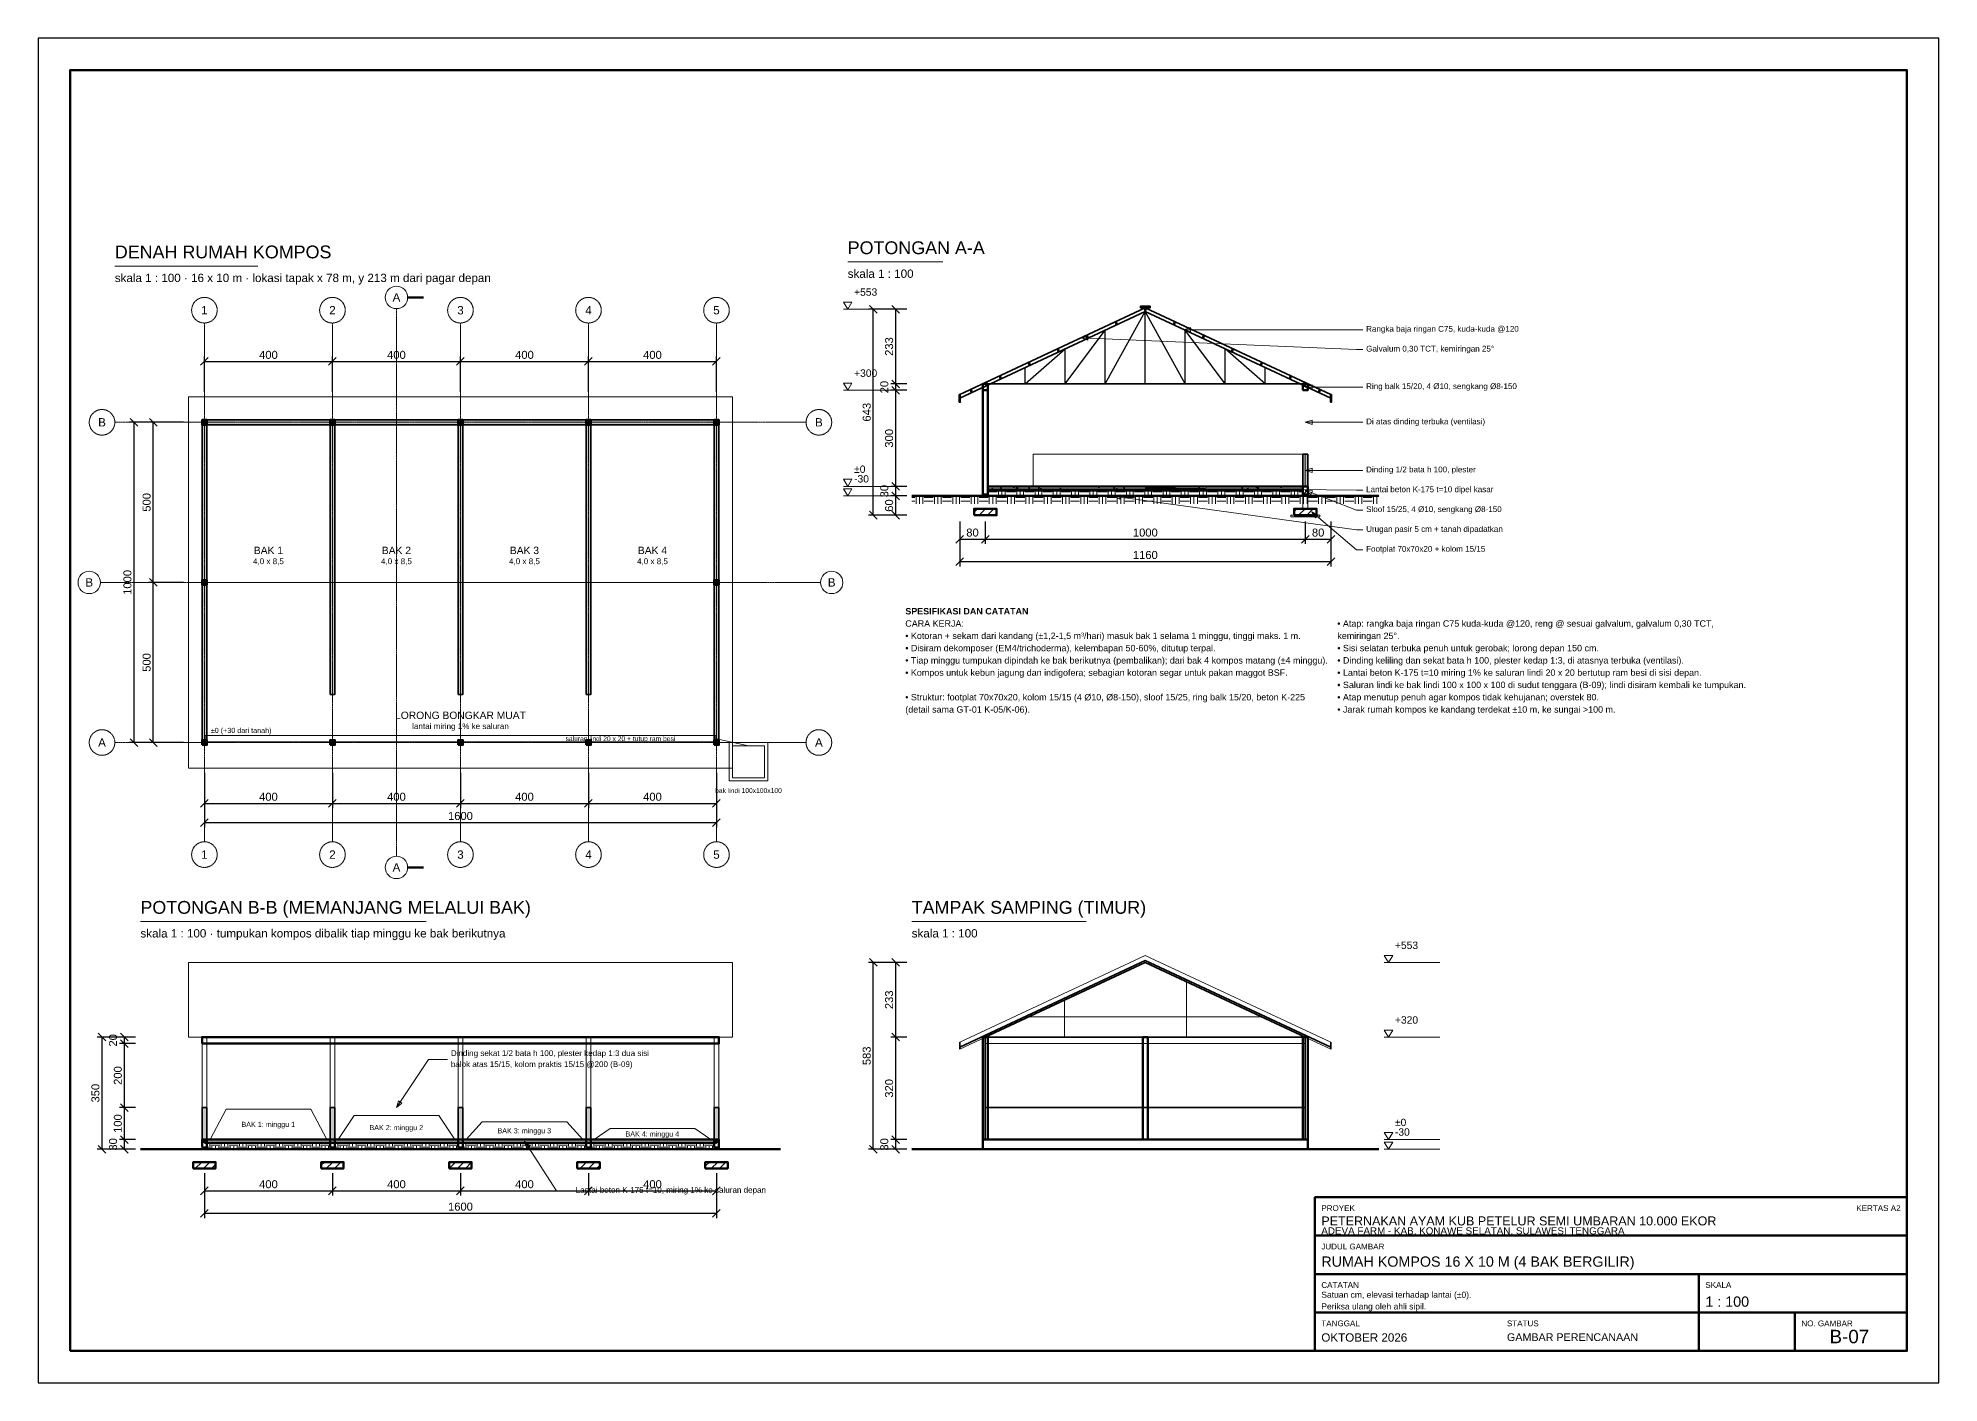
# Model space of a CAD drawing. Header units: centimetres. Extents: x 0 to 57986, y 0 to 4200.
# Drawn here: x 39465 to 45405, y 0 to 4200 of the extents above; entities that cross this region are included whole.
import ezdxf
from ezdxf.enums import TextEntityAlignment as Align

# ---------------------------------------------------------------- set-up
doc = ezdxf.new("R2010")
doc.units = ezdxf.units.CM
doc.linetypes.add('DASHDOT', pattern=[3.556, 2.54, -0.508, 0, -0.508])
doc.linetypes.add('DASHED', pattern=[1.524, 1.27, -0.254])
for name, color, linetype, lineweight in [('A-AIR', 5, 'CONTINUOUS', 18), ('A-ATAP', 5, 'CONTINUOUS', 35), ('A-BAJA', 6, 'CONTINUOUS', 25), ('A-DIM', 140, 'CONTINUOUS', 13), ('A-DINDING', 32, 'CONTINUOUS', 35), ('A-FRAME', 7, 'CONTINUOUS', 50), ('A-GRID', 1, 'DASHDOT', 13), ('A-HATCH', 8, 'CONTINUOUS', 9), ('A-PERABOT', 8, 'CONTINUOUS', 18), ('A-STRUKTUR', 7, 'CONTINUOUS', 50), ('A-TANAH', 34, 'CONTINUOUS', 18), ('A-TEKS', 7, 'CONTINUOUS', 18), ('A-TERSEMBUNYI', 8, 'DASHED', 13)]:
    doc.layers.add(name, color=color, linetype=linetype, lineweight=lineweight)
doc.styles.add('ARIAL', font='arial.ttf')
doc.dimstyles.new('D100', dxfattribs={"dimtxt": 25, "dimasz": 20, "dimexe": 15, "dimexo": 15, "dimgap": 8, "dimtad": 1, "dimdec": 0, "dimtxsty": 'ARIAL', "dimtsz": 12, "dimcen": 2.5, "dimclrd": 140, "dimclre": 140, "dimclrt": 250, "dimazin": 3, "dimtfac": 1, "dimtmove": 0, "dimatfit": 3})

msp = doc.modelspace()

# ---------------------------------------------------------------- hatches: boundary and pattern name
at = {"layer": 'A-HATCH'}
h = msp.add_hatch(dxfattribs=at)
h.set_pattern_fill('ANSI31', scale=5.7)
h.paths.add_polyline_path([(42417.5, 3100), (42432.5, 3100), (42432.5, 3120), (42417.5, 3120)])
h = msp.add_hatch(dxfattribs=at)
h.set_pattern_fill('ANSI31', scale=5.7)
h.paths.add_polyline_path([(43417.5, 3100), (43432.5, 3100), (43432.5, 3120), (43417.5, 3120)])
at = {"layer": 'A-HATCH', "true_color": 0xe2ceb6}
h = msp.add_hatch(color=8, dxfattribs=at)
h.dxf.hatch_style = 1
h.paths.add_polyline_path([(39977.5, 2992.5), (41592.5, 2992.5), (41592.5, 3007.5), (39977.5, 3007.5)])
h = msp.add_hatch(color=8, dxfattribs=at)
h.dxf.hatch_style = 1
h.paths.add_polyline_path([(39977.5, 1992.5), (39992.5, 1992.5), (39992.5, 3007.5), (39977.5, 3007.5)])
at = {"layer": 'A-HATCH'}
h = msp.add_hatch(color=8, dxfattribs=at)
h.dxf.hatch_style = 1
h.paths.add_polyline_path([(39977.5, 2992.5), (39992.5, 2992.5), (39992.5, 3007.5), (39977.5, 3007.5)])
h = msp.add_hatch(color=8, dxfattribs=at)
h.dxf.hatch_style = 1
h.paths.add_polyline_path([(40377.5, 2992.5), (40392.5, 2992.5), (40392.5, 3007.5), (40377.5, 3007.5)])
at = {"layer": 'A-HATCH', "true_color": 0xe2ceb6}
h = msp.add_hatch(color=8, dxfattribs=at)
h.dxf.hatch_style = 1
h.paths.add_polyline_path([(40377.5, 2150), (40392.5, 2150), (40392.5, 3000), (40377.5, 3000)])
at = {"layer": 'A-HATCH'}
h = msp.add_hatch(color=8, dxfattribs=at)
h.dxf.hatch_style = 1
h.paths.add_polyline_path([(40777.5, 2992.5), (40792.5, 2992.5), (40792.5, 3007.5), (40777.5, 3007.5)])
at = {"layer": 'A-HATCH', "true_color": 0xe2ceb6}
h = msp.add_hatch(color=8, dxfattribs=at)
h.dxf.hatch_style = 1
h.paths.add_polyline_path([(40777.5, 2150), (40792.5, 2150), (40792.5, 3000), (40777.5, 3000)])
at = {"layer": 'A-HATCH'}
h = msp.add_hatch(color=8, dxfattribs=at)
h.dxf.hatch_style = 1
h.paths.add_polyline_path([(41177.5, 2992.5), (41192.5, 2992.5), (41192.5, 3007.5), (41177.5, 3007.5)])
at = {"layer": 'A-HATCH', "true_color": 0xe2ceb6}
h = msp.add_hatch(color=8, dxfattribs=at)
h.dxf.hatch_style = 1
h.paths.add_polyline_path([(41177.5, 2150), (41192.5, 2150), (41192.5, 3000), (41177.5, 3000)])
h = msp.add_hatch(color=8, dxfattribs=at)
h.dxf.hatch_style = 1
h.paths.add_polyline_path([(41577.5, 1992.5), (41592.5, 1992.5), (41592.5, 3007.5), (41577.5, 3007.5)])
at = {"layer": 'A-HATCH'}
h = msp.add_hatch(color=8, dxfattribs=at)
h.dxf.hatch_style = 1
h.paths.add_polyline_path([(41577.5, 2992.5), (41592.5, 2992.5), (41592.5, 3007.5), (41577.5, 3007.5)])
at = {"layer": 'A-HATCH', "true_color": 0xe2ceb6}
h = msp.add_hatch(color=8, dxfattribs=at)
h.dxf.hatch_style = 1
h.paths.add_polyline_path([(43417.5, 2800), (43432.5, 2800), (43432.5, 2900), (43417.5, 2900)])
at = {"layer": 'A-HATCH'}
h = msp.add_hatch(dxfattribs=at)
h.set_pattern_fill('AR-CONC', scale=0.35)
h.paths.add_polyline_path([(42432.5, 2790), (43417.5, 2790), (43417.5, 2800), (42432.5, 2800)])
h = msp.add_hatch(dxfattribs=at)
h.set_pattern_fill('ANSI31', scale=5.7)
h.paths.add_polyline_path([(43417.5, 2775), (43432.5, 2775), (43432.5, 2800), (43417.5, 2800)])
h = msp.add_hatch(dxfattribs=at)
h.set_pattern_fill('EARTH', scale=4.5)
h.paths.add_polyline_path([(42195, 2745), (43655, 2745), (43655, 2770), (42195, 2770)])
h = msp.add_hatch(dxfattribs=at)
h.set_pattern_fill('AR-SAND', scale=0.5)
h.paths.add_polyline_path([(42432.5, 2785), (43417.5, 2785), (43417.5, 2790), (42432.5, 2790)])
h = msp.add_hatch(dxfattribs=at)
h.set_pattern_fill('EARTH', scale=4.5)
h.paths.add_polyline_path([(42432.5, 2770), (43417.5, 2770), (43417.5, 2785), (42432.5, 2785)])
h = msp.add_hatch(dxfattribs=at)
h.set_pattern_fill('ANSI31', scale=5.7)
h.paths.add_polyline_path([(42390, 2710), (42460, 2710), (42460, 2730), (42390, 2730)])
h = msp.add_hatch(dxfattribs=at)
h.set_pattern_fill('ANSI31', scale=5.7)
h.paths.add_polyline_path([(43390, 2710), (43460, 2710), (43460, 2730), (43390, 2730)])
h = msp.add_hatch(color=8, dxfattribs=at)
h.dxf.hatch_style = 1
h.paths.add_polyline_path([(39977.5, 2492.5), (39992.5, 2492.5), (39992.5, 2507.5), (39977.5, 2507.5)])
h = msp.add_hatch(color=8, dxfattribs=at)
h.dxf.hatch_style = 1
h.paths.add_polyline_path([(41577.5, 2492.5), (41592.5, 2492.5), (41592.5, 2507.5), (41577.5, 2507.5)])
h = msp.add_hatch(color=8, dxfattribs=at)
h.dxf.hatch_style = 1
h.paths.add_polyline_path([(39977.5, 1992.5), (39992.5, 1992.5), (39992.5, 2007.5), (39977.5, 2007.5)])
h = msp.add_hatch(color=8, dxfattribs=at)
h.dxf.hatch_style = 1
h.paths.add_polyline_path([(40377.5, 1992.5), (40392.5, 1992.5), (40392.5, 2007.5), (40377.5, 2007.5)])
h = msp.add_hatch(color=8, dxfattribs=at)
h.dxf.hatch_style = 1
h.paths.add_polyline_path([(40777.5, 1992.5), (40792.5, 1992.5), (40792.5, 2007.5), (40777.5, 2007.5)])
h = msp.add_hatch(color=8, dxfattribs=at)
h.dxf.hatch_style = 1
h.paths.add_polyline_path([(41177.5, 1992.5), (41192.5, 1992.5), (41192.5, 2007.5), (41177.5, 2007.5)])
h = msp.add_hatch(color=8, dxfattribs=at)
h.dxf.hatch_style = 1
h.paths.add_polyline_path([(41577.5, 1992.5), (41592.5, 1992.5), (41592.5, 2007.5), (41577.5, 2007.5)])
h = msp.add_hatch(dxfattribs=at)
h.set_pattern_fill('NET', scale=120)
h.paths.add_polyline_path([(42425, 1080), (42925, 1313.15), (43425, 1080)])
at = {"layer": 'A-HATCH', "true_color": 0xe2ceb6}
h = msp.add_hatch(color=8, dxfattribs=at)
h.dxf.hatch_style = 1
h.paths.add_polyline_path([(39977.5, 760), (39992.5, 760), (39992.5, 860), (39977.5, 860)])
h = msp.add_hatch(color=8, dxfattribs=at)
h.dxf.hatch_style = 1
h.paths.add_polyline_path([(40377.5, 760), (40392.5, 760), (40392.5, 860), (40377.5, 860)])
h = msp.add_hatch(color=8, dxfattribs=at)
h.dxf.hatch_style = 1
h.paths.add_polyline_path([(40777.5, 760), (40792.5, 760), (40792.5, 860), (40777.5, 860)])
h = msp.add_hatch(color=8, dxfattribs=at)
h.dxf.hatch_style = 1
h.paths.add_polyline_path([(41177.5, 760), (41192.5, 760), (41192.5, 860), (41177.5, 860)])
h = msp.add_hatch(color=8, dxfattribs=at)
h.dxf.hatch_style = 1
h.paths.add_polyline_path([(41577.5, 760), (41592.5, 760), (41592.5, 860), (41577.5, 860)])
at = {"layer": 'A-HATCH'}
h = msp.add_hatch(dxfattribs=at)
h.set_pattern_fill('AR-CONC', scale=0.35)
h.paths.add_polyline_path([(39985, 750), (41585, 750), (41585, 760), (39985, 760)])
h = msp.add_hatch(dxfattribs=at)
h.set_pattern_fill('EARTH', scale=4.5)
h.paths.add_polyline_path([(39985, 730), (41585, 730), (41585, 750), (39985, 750)])
h = msp.add_hatch(dxfattribs=at)
h.set_pattern_fill('ANSI31', scale=5.7)
h.paths.add_polyline_path([(39950, 670), (40020, 670), (40020, 690), (39950, 690)])
h = msp.add_hatch(dxfattribs=at)
h.set_pattern_fill('ANSI31', scale=5.7)
h.paths.add_polyline_path([(40350, 670), (40420, 670), (40420, 690), (40350, 690)])
h = msp.add_hatch(dxfattribs=at)
h.set_pattern_fill('ANSI31', scale=5.7)
h.paths.add_polyline_path([(40750, 670), (40820, 670), (40820, 690), (40750, 690)])
h = msp.add_hatch(dxfattribs=at)
h.set_pattern_fill('ANSI31', scale=5.7)
h.paths.add_polyline_path([(41150, 670), (41220, 670), (41220, 690), (41150, 690)])
h = msp.add_hatch(dxfattribs=at)
h.set_pattern_fill('ANSI31', scale=5.7)
h.paths.add_polyline_path([(41550, 670), (41620, 670), (41620, 690), (41550, 690)])

# ---------------------------------------------------------------- linework, layer by layer
at = {"layer": 'A-AIR'}
msp.add_line((41585, 2012), (41685, 1990), dxfattribs=at)
for points in [[(39987, 2002), (41583, 2002), (41583, 2022), (39987, 2022)], [(41625, 1880), (41745, 1880), (41745, 2000), (41625, 2000)], [(41635, 1890), (41735, 1890), (41735, 1990), (41635, 1990)]]:
    msp.add_lwpolyline(points, close=True, dxfattribs=at)
at = {"layer": 'A-ATAP'}
for p, q in [((42345, 1042.7), (42345, 1064.7)), ((43505, 1042.7), (43505, 1064.7))]:
    msp.add_line(p, q, dxfattribs=at)
at = {"layer": 'A-ATAP', "lineweight": 35}
for points in [[(42345, 3086.7), (42925, 3357.15), (43505, 3086.7)], [(42345, 1048.7), (42925, 1319.15), (43505, 1048.7)]]:
    msp.add_lwpolyline(points, dxfattribs=at)
at = {"layer": 'A-ATAP'}
for points in [[(42910, 3357.15), (42940, 3357.15), (42940, 3363.15), (42910, 3363.15)], [(42343.5, 3062.7), (42346.5, 3062.7), (42346.5, 3086.7), (42343.5, 3086.7)], [(43503.5, 3062.7), (43506.5, 3062.7), (43506.5, 3086.7), (43503.5, 3086.7)]]:
    msp.add_lwpolyline(points, close=True, dxfattribs=at)
at = {"layer": 'A-ATAP', "lineweight": 18}
for points in [[(42345, 1064.7), (42925, 1335.15), (43505, 1064.7)], [(42345, 1042.7), (42925, 1313.15), (43505, 1042.7)]]:
    msp.add_lwpolyline(points, dxfattribs=at)
at = {"layer": 'A-BAJA'}
for p, q in [((42800, 3120), (42925, 3345.65)), ((42925, 3120), (42925, 3345.65)), ((43050, 3120), (42925, 3345.65)), ((42675, 3120), (42800, 3287.37)), ((42800, 3120), (42800, 3287.37)), ((43050, 3120), (43050, 3287.37)), ((43175, 3120), (43050, 3287.37)), ((42550, 3120), (42675, 3229.08)), ((42675, 3120), (42675, 3229.08)), ((43175, 3120), (43175, 3229.08)), ((43300, 3120), (43175, 3229.08)), ((42550, 3120), (42550, 3170.79)), ((43300, 3120), (43300, 3170.79))]:
    msp.add_line(p, q, dxfattribs=at)
at = {"layer": 'A-BAJA', "lineweight": 35}
msp.add_line((42425, 3120), (43425, 3120), dxfattribs=at)
msp.add_lwpolyline([(42345, 3075.2), (42925, 3345.65), (43505, 3075.2)], dxfattribs=at)
at = {"layer": 'A-BAJA'}
for points in [[(42922.5, 3349.15), (42927.5, 3349.15), (42927.5, 3353.15), (42922.5, 3353.15)], [(42922.5, 3349.15), (42927.5, 3349.15), (42927.5, 3353.15), (42922.5, 3353.15)], [(42741.24, 3264.63), (42746.24, 3264.63), (42746.24, 3268.63), (42741.24, 3268.63)], [(42831.87, 3306.89), (42836.87, 3306.89), (42836.87, 3310.89), (42831.87, 3310.89)], [(43013.13, 3306.89), (43018.13, 3306.89), (43018.13, 3310.89), (43013.13, 3310.89)], [(43103.76, 3264.63), (43108.76, 3264.63), (43108.76, 3268.63), (43103.76, 3268.63)], [(42650.61, 3222.37), (42655.61, 3222.37), (42655.61, 3226.37), (42650.61, 3226.37)], [(43194.39, 3222.37), (43199.39, 3222.37), (43199.39, 3226.37), (43194.39, 3226.37)], [(42559.98, 3180.11), (42564.98, 3180.11), (42564.98, 3184.11), (42559.98, 3184.11)], [(43285.02, 3180.11), (43290.02, 3180.11), (43290.02, 3184.11), (43285.02, 3184.11)], [(42378.72, 3095.58), (42383.72, 3095.58), (42383.72, 3099.58), (42378.72, 3099.58)], [(42469.35, 3137.84), (42474.35, 3137.84), (42474.35, 3141.84), (42469.35, 3141.84)], [(43375.65, 3137.84), (43380.65, 3137.84), (43380.65, 3141.84), (43375.65, 3141.84)], [(43466.28, 3095.58), (43471.28, 3095.58), (43471.28, 3099.58), (43466.28, 3099.58)]]:
    msp.add_lwpolyline(points, close=True, dxfattribs=at)
at = {"layer": 'A-DIM'}
for p, q in [((41981.8, 3353.15), (42155, 3353.15)), ((41981.8, 3100), (42155, 3100)), ((41981.8, 2800), (42155, 2800)), ((41981.8, 2770), (42155, 2770)), ((43671.8, 1313.15), (43845, 1313.15)), ((43671.8, 1080), (43845, 1080)), ((43671.8, 760), (43845, 760)), ((43671.8, 730), (43845, 730))]:
    msp.add_line(p, q, dxfattribs=at)
for points in [[(41995, 3353.15), (41981.8, 3375.15), (42008.2, 3375.15)], [(42725, 3263.89), (42745.72, 3256.5), (42746.28, 3269.49)], [(43045, 3289.2), (43066.02, 3282.7), (43066.02, 3295.7)], [(41995, 3100), (41981.8, 3122), (42008.2, 3122)], [(43425, 3110), (43446.02, 3103.5), (43446.02, 3116.5)], [(43425, 3000), (43446.02, 2993.5), (43446.02, 3006.5)], [(43425, 2850), (43446.02, 2843.5), (43446.02, 2856.5)], [(41995, 2800), (41981.8, 2822), (42008.2, 2822)], [(41995, 2770), (41981.8, 2792), (42008.2, 2792)], [(42925, 2795), (42945.95, 2788.28), (42946.09, 2801.28)], [(42825, 2769.5), (42844.92, 2760.17), (42846.71, 2773.05)], [(43425, 2788), (43442.25, 2774.34), (43446.95, 2786.47)], [(43445, 2720), (43456.88, 2701.48), (43465.26, 2711.43)], [(43685, 1313.15), (43671.8, 1335.15), (43698.2, 1335.15)], [(43685, 1080), (43671.8, 1102), (43698.2, 1102)], [(40585, 860), (40602.07, 873.88), (40591.25, 881.09)], [(43685, 760), (43671.8, 782), (43698.2, 782)], [(40985, 755), (40990.93, 733.81), (41001.86, 740.86)], [(43685, 730), (43671.8, 752), (43698.2, 752)]]:
    msp.add_lwpolyline(points, close=True, dxfattribs=at)
for points in [[(43045, 3289.2), (43585, 3289.2), (43605, 3289.2)], [(42725, 3263.89), (43585, 3227.2), (43605, 3227.2)], [(43425, 3110), (43585, 3110), (43605, 3110)], [(43425, 3000), (43585, 3000), (43605, 3000)], [(42925, 2795), (43585, 2788), (43605, 2788)], [(43425, 2850), (43585, 2850), (43605, 2850)], [(42825, 2769.5), (43585, 2664), (43605, 2664)], [(43425, 2788), (43585, 2726), (43605, 2726)], [(43445, 2720), (43585, 2602), (43605, 2602)], [(40585, 860), (40685, 1010), (40745, 1010)], [(40985, 755), (41085, 600), (41135, 600)]]:
    msp.add_lwpolyline(points, dxfattribs=at)
at = {"layer": 'A-DINDING'}
msp.add_line((42425, 860), (43425, 860), dxfattribs=at)
for points in [[(39977.5, 2992.5), (41592.5, 2992.5), (41592.5, 3007.5), (39977.5, 3007.5)], [(39977.5, 1992.5), (39992.5, 1992.5), (39992.5, 3007.5), (39977.5, 3007.5)], [(40377.5, 2150), (40392.5, 2150), (40392.5, 3000), (40377.5, 3000)], [(40777.5, 2150), (40792.5, 2150), (40792.5, 3000), (40777.5, 3000)], [(41177.5, 2150), (41192.5, 2150), (41192.5, 3000), (41177.5, 3000)], [(41577.5, 1992.5), (41592.5, 1992.5), (41592.5, 3007.5), (41577.5, 3007.5)], [(43417.5, 2800), (43432.5, 2800), (43432.5, 2900), (43417.5, 2900)], [(42425, 1080), (42925, 1313.15), (43425, 1080)], [(39977.5, 760), (39992.5, 760), (39992.5, 860), (39977.5, 860)], [(40377.5, 760), (40392.5, 760), (40392.5, 860), (40377.5, 860)], [(40777.5, 760), (40792.5, 760), (40792.5, 860), (40777.5, 860)], [(41177.5, 760), (41192.5, 760), (41192.5, 860), (41177.5, 860)], [(41577.5, 760), (41592.5, 760), (41592.5, 860), (41577.5, 860)]]:
    msp.add_lwpolyline(points, close=True, dxfattribs=at)
msp.add_lwpolyline([(42425, 1080), (42425, 760), (43425, 760), (43425, 1080)], dxfattribs=at)
at = {"layer": 'A-FRAME'}
for p, q in [((43455, 460), (45305, 460)), ((43455, 340), (45305, 340)), ((44655, 100), (44655, 340)), ((43455, 220), (45305, 220)), ((44955, 100), (44955, 220))]:
    msp.add_line(p, q, dxfattribs=at)
at = {"layer": 'A-FRAME', "lineweight": 25}
msp.add_lwpolyline([(39465, 0), (45405, 0), (45405, 4200), (39465, 4200)], close=True, dxfattribs=at)
at = {"layer": 'A-FRAME'}
for points in [[(39565, 100), (45305, 100), (45305, 4100), (39565, 4100)], [(43455, 100), (45305, 100), (45305, 580), (43455, 580)]]:
    msp.add_lwpolyline(points, close=True, dxfattribs=at)
at = {"layer": 'A-GRID'}
for p, q in [((40585, 1645), (40585, 3355)), ((39985, 1690), (39985, 3310)), ((40385, 1690), (40385, 3310)), ((40785, 1690), (40785, 3310)), ((41185, 1690), (41185, 3310)), ((41585, 1690), (41585, 3310)), ((39705, 3000), (41865, 3000)), ((39660, 2500), (41910, 2500)), ((39705, 2000), (41865, 2000))]:
    msp.add_line(p, q, dxfattribs=at)
for centre in [(39985, 3350), (40385, 3350), (40785, 3350), (41185, 3350), (41585, 3350), (39665, 3000), (41905, 3000), (39665, 2000), (41905, 2000), (39985, 1650), (40385, 1650), (40785, 1650), (41185, 1650), (41585, 1650)]:
    msp.add_circle(centre, 40, dxfattribs=at)
at = {"layer": 'A-HATCH'}
for points in [[(42432.5, 2785), (43417.5, 2785), (43417.5, 2790), (42432.5, 2790)], [(43380, 2705), (43470, 2705), (43470, 2710), (43380, 2710)]]:
    msp.add_lwpolyline(points, close=True, dxfattribs=at)
at = {"layer": 'A-PERABOT'}
msp.add_line((42425, 1060), (43425, 1060), dxfattribs=at)
msp.add_lwpolyline([(42575, 2800), (43425, 2800), (43425, 2900), (42575, 2900)], close=True, dxfattribs=at)
msp.add_lwpolyline([(42575, 2800), (43425, 2800), (43425, 2900), (42575, 2900)], close=True, dxfattribs=at)
for points in [[(40002.5, 760), (40052.5, 855), (40317.5, 855), (40367.5, 760)], [(40402.5, 760), (40452.5, 835), (40717.5, 835), (40767.5, 760)], [(40802.5, 760), (40852.5, 815), (41117.5, 815), (41167.5, 760)], [(41202.5, 760), (41252.5, 795), (41517.5, 795), (41567.5, 760)]]:
    msp.add_lwpolyline(points, dxfattribs=at)
at = {"layer": 'A-STRUKTUR'}
for points in [[(42417.5, 2775), (42432.5, 2775), (42432.5, 3120), (42417.5, 3120)], [(42417.5, 3100), (42432.5, 3100), (42432.5, 3120), (42417.5, 3120)], [(43417.5, 3100), (43432.5, 3100), (43432.5, 3120), (43417.5, 3120)], [(39977.5, 2992.5), (39992.5, 2992.5), (39992.5, 3007.5), (39977.5, 3007.5)], [(40377.5, 2992.5), (40392.5, 2992.5), (40392.5, 3007.5), (40377.5, 3007.5)], [(40777.5, 2992.5), (40792.5, 2992.5), (40792.5, 3007.5), (40777.5, 3007.5)], [(41177.5, 2992.5), (41192.5, 2992.5), (41192.5, 3007.5), (41177.5, 3007.5)], [(41577.5, 2992.5), (41592.5, 2992.5), (41592.5, 3007.5), (41577.5, 3007.5)], [(42432.5, 2790), (43417.5, 2790), (43417.5, 2800), (42432.5, 2800)], [(43417.5, 2775), (43432.5, 2775), (43432.5, 2800), (43417.5, 2800)], [(42390, 2710), (42460, 2710), (42460, 2730), (42390, 2730)], [(43390, 2710), (43460, 2710), (43460, 2730), (43390, 2730)], [(39977.5, 2492.5), (39992.5, 2492.5), (39992.5, 2507.5), (39977.5, 2507.5)], [(41577.5, 2492.5), (41592.5, 2492.5), (41592.5, 2507.5), (41577.5, 2507.5)], [(39977.5, 1992.5), (39992.5, 1992.5), (39992.5, 2007.5), (39977.5, 2007.5)], [(40377.5, 1992.5), (40392.5, 1992.5), (40392.5, 2007.5), (40377.5, 2007.5)], [(40777.5, 1992.5), (40792.5, 1992.5), (40792.5, 2007.5), (40777.5, 2007.5)], [(41177.5, 1992.5), (41192.5, 1992.5), (41192.5, 2007.5), (41177.5, 2007.5)], [(41577.5, 1992.5), (41592.5, 1992.5), (41592.5, 2007.5), (41577.5, 2007.5)], [(39977.5, 1060), (41592.5, 1060), (41592.5, 1080), (39977.5, 1080)], [(42417.5, 760), (42432.5, 760), (42432.5, 1080), (42417.5, 1080)], [(42917.5, 760), (42932.5, 760), (42932.5, 1080), (42917.5, 1080)], [(43417.5, 760), (43432.5, 760), (43432.5, 1080), (43417.5, 1080)], [(39977.5, 735), (39992.5, 735), (39992.5, 760), (39977.5, 760)], [(39985, 750), (41585, 750), (41585, 760), (39985, 760)], [(40377.5, 735), (40392.5, 735), (40392.5, 760), (40377.5, 760)], [(40777.5, 735), (40792.5, 735), (40792.5, 760), (40777.5, 760)], [(41177.5, 735), (41192.5, 735), (41192.5, 760), (41177.5, 760)], [(41577.5, 735), (41592.5, 735), (41592.5, 760), (41577.5, 760)], [(42417.5, 730), (43432.5, 730), (43432.5, 760), (42417.5, 760)], [(39950, 670), (40020, 670), (40020, 690), (39950, 690)], [(40350, 670), (40420, 670), (40420, 690), (40350, 690)], [(40750, 670), (40820, 670), (40820, 690), (40750, 690)], [(41150, 670), (41220, 670), (41220, 690), (41150, 690)], [(41550, 670), (41620, 670), (41620, 690), (41550, 690)]]:
    msp.add_lwpolyline(points, close=True, dxfattribs=at)
at = {"layer": 'A-TANAH', "lineweight": 50}
for p, q in [((42195, 2770), (43655, 2770)), ((39785, 730), (41785, 730)), ((42195, 730), (43655, 730))]:
    msp.add_line(p, q, dxfattribs=at)
at = {"layer": 'A-TEKS'}
for p, q in [((39705, 3488), (40151.4, 3488)), ((41995, 3501.15), (42292.6, 3501.15)), ((39785, 1441.15), (40677.8, 1441.15)), ((42195, 1441.15), (42740.6, 1441.15))]:
    msp.add_line(p, q, dxfattribs=at)
at = {"layer": 'A-TEKS', "lineweight": 50}
for points in [[(40620, 3390), (40670, 3390)], [(40620, 1610), (40670, 1610)]]:
    msp.add_lwpolyline(points, dxfattribs=at)
at = {"layer": 'A-TEKS'}
for centre in [(40585, 3390), (39625, 2500), (41945, 2500), (40585, 1610)]:
    msp.add_circle(centre, 35, dxfattribs=at)
at = {"layer": 'A-TERSEMBUNYI'}
msp.add_line((39935, 2500), (41635, 2500), dxfattribs=at)
for points in [[(39935, 1920), (41635, 1920), (41635, 3080), (39935, 3080)], [(43417.5, 2730), (43432.5, 2730), (43432.5, 2775), (43417.5, 2775)], [(39935, 1080), (41635, 1080), (41635, 1313.15), (39935, 1313.15)], [(39977.5, 860), (39992.5, 860), (39992.5, 1080), (39977.5, 1080)], [(40377.5, 860), (40392.5, 860), (40392.5, 1080), (40377.5, 1080)], [(40777.5, 860), (40792.5, 860), (40792.5, 1080), (40777.5, 1080)], [(41177.5, 860), (41192.5, 860), (41192.5, 1080), (41177.5, 1080)], [(41577.5, 860), (41592.5, 860), (41592.5, 1080), (41577.5, 1080)]]:
    msp.add_lwpolyline(points, close=True, dxfattribs=at)

# ---------------------------------------------------------------- texts
at = {"layer": 'A-TEKS', "style": 'ARIAL'}
for s, height, p in [('POTONGAN A-A', 40, (41995, 3513.15)), ('DENAH RUMAH KOMPOS', 40, (39705, 3500)), ('+553', 23, (42015, 3388.35)), ('+300', 23, (42015, 3135.2)), ('±0', 23, (42015, 2835.2)), ('-30', 23, (42015, 2805.2)), ('±0 (+30 dari tanah)', 16, (40005, 2025)), ('POTONGAN B-B (MEMANJANG MELALUI BAK)', 40, (39785, 1453.15)), ('TAMPAK SAMPING (TIMUR)', 40, (42195, 1453.15)), ('+553', 23, (43705, 1348.35)), ('+320', 23, (43705, 1115.2)), ('±0', 23, (43705, 795.2)), ('-30', 23, (43705, 765.2))]:
    msp.add_text(s, height=height, dxfattribs=at).set_placement(p, align=Align.BOTTOM_LEFT)
for s, height, p in [('skala 1 : 100 · 16 x 10 m · lokasi tapak x 78 m, y 213 m dari pagar depan', 26, (39705, 3464)), ('skala 1 : 100', 26, (41995, 3477.15)), ('skala 1 : 100 · tumpukan kompos dibalik tiap minggu ke bak berikutnya', 26, (39785, 1417.15)), ('skala 1 : 100', 26, (42195, 1417.15)), ('PROYEK', 18, (43475, 555)), ('ADEVA FARM - KAB. KONAWE SELATAN, SULAWESI TENGGARA', 22, (43475, 486)), ('PETERNAKAN AYAM KUB PETELUR SEMI UMBARAN 10.000 EKOR', 28, (43475, 520)), ('JUDUL GAMBAR', 18, (43475, 435)), ('RUMAH KOMPOS 16 X 10 M (4 BAK BERGILIR)', 32, (43475, 395)), ('CATATAN', 18, (43475, 315)), ('SKALA', 18, (44675, 315)), ('1 : 100', 32, (44675, 270)), ('TANGGAL', 18, (43475, 195)), ('STATUS', 18, (44055, 195)), ('NO. GAMBAR', 18, (44975, 195)), ('OKTOBER 2026', 26, (43475, 155)), ('GAMBAR PERENCANAAN', 24, (44055, 155))]:
    msp.add_text(s, height=height, dxfattribs=at).set_placement(p, align=Align.TOP_LEFT)
for s, height, p in [('A', 26, (40585, 3390)), ('1', 26, (39985, 3350)), ('2', 26, (40385, 3350)), ('3', 26, (40785, 3350)), ('4', 26, (41185, 3350)), ('5', 26, (41585, 3350)), ('B', 26, (39665, 3000)), ('B', 26, (41905, 3000)), ('4,0 x 8,5', 18, (40185, 2566)), ('BAK 1', 23, (40185, 2600)), ('4,0 x 8,5', 18, (40585, 2566)), ('BAK 2', 23, (40585, 2600)), ('4,0 x 8,5', 18, (40985, 2566)), ('BAK 3', 23, (40985, 2600)), ('4,0 x 8,5', 18, (41385, 2566)), ('BAK 4', 23, (41385, 2600)), ('B', 26, (39625, 2500)), ('B', 26, (41945, 2500)), ('LORONG BONGKAR MUAT', 23, (40785, 2085)), ('lantai miring 1% ke saluran', 18, (40785, 2051)), ('saluran lindi 20 x 20 + tutup ram besi', 15, (41285, 2012)), ('A', 26, (39665, 2000)), ('A', 26, (41905, 2000)), ('bak lindi 100x100x100', 15, (41685, 1850)), ('2', 26, (40385, 1650)), ('3', 26, (40785, 1650)), ('1', 26, (39985, 1650)), ('A', 26, (40585, 1610)), ('4', 26, (41185, 1650)), ('5', 26, (41585, 1650)), ('BAK 1: minggu 1', 16, (40184.5, 807.5)), ('BAK 2: minggu 2', 16, (40584.5, 797.5)), ('BAK 3: minggu 3', 16, (40984.5, 787.5)), ('BAK 4: minggu 4', 16, (41384.5, 777.5)), ('B-07', 42, (45125, 145))]:
    msp.add_text(s, height=height, dxfattribs=at).set_placement(p, align=Align.MIDDLE_CENTER)
msp.add_text('KERTAS A2', height=18, dxfattribs=at).set_placement((45285, 555), align=Align.TOP_RIGHT)
at = {"layer": 'A-TEKS', "line_spacing_factor": 1.15, "style": 'ARIAL'}
for s, insert, char_height, attachment_point in [('Rangka baja ringan C75, kuda-kuda @120', (43615, 3289.2), 18, 4), ('Galvalum 0,30 TCT, kemiringan 25°', (43615, 3227.2), 18, 4), ('Ring balk 15/20, 4 Ø10, sengkang Ø8-150', (43615, 3110), 18, 4), ('Di atas dinding terbuka (ventilasi)', (43615, 3000), 18, 4), ('Dinding 1/2 bata h 100, plester', (43615, 2850), 18, 4), ('Lantai beton K-175 t=10 dipel kasar', (43615, 2788), 18, 4), ('Sloof 15/25, 4 Ø10, sengkang Ø8-150', (43615, 2726), 18, 4), ('Urugan pasir 5 cm + tanah dipadatkan', (43615, 2664), 18, 4), ('Footplat 70x70x20 + kolom 15/15', (43615, 2602), 18, 4), ('Dinding sekat 1/2 bata h 100, plester kedap 1:3 dua sisi\\Pbalok atas 15/15, kolom praktis 15/15 @200 (B-09)', (40755, 1010), 18, 4), ('Lantai beton K-175 t=10, miring 1% ke saluran depan', (41145, 600), 18, 4), ('Satuan cm, elevasi terhadap lantai (±0).\\PPeriksa ulang oleh ahli sipil.', (43475, 285), 19, 1)]:
    msp.add_mtext(s, dxfattribs=dict(at, insert=insert, char_height=char_height, attachment_point=attachment_point))
at = {"layer": 'A-TEKS', "char_height": 20, "width": 1280, "attachment_point": 1, "line_spacing_factor": 1.15, "style": 'ARIAL'}
for s, insert in [('{\\fArial|b1;SPESIFIKASI DAN CATATAN}\\PCARA KERJA:\\P• Kotoran + sekam dari kandang (±1,2-1,5 m³/hari) masuk bak 1 selama 1 minggu, tinggi maks. 1 m.\\P• Disiram dekomposer (EM4/trichoderma), kelembapan 50-60%, ditutup terpal.\\P• Tiap minggu tumpukan dipindah ke bak berikutnya (pembalikan); dari bak 4 kompos matang (±4 minggu).\\P• Kompos untuk kebun jagung dan indigofera; sebagian kotoran segar untuk pakan maggot BSF.\\P\\P• Struktur: footplat 70x70x20, kolom 15/15 (4 Ø10, Ø8-150), sloof 15/25, ring balk 15/20, beton K-225 (detail sama GT-01 K-05/K-06).', (42175, 2420)), ('{\\fArial|b1;}\\P• Atap: rangka baja ringan C75 kuda-kuda @120, reng @ sesuai galvalum, galvalum 0,30 TCT, kemiringan 25°.\\P• Sisi selatan terbuka penuh untuk gerobak; lorong depan 150 cm.\\P• Dinding keliling dan sekat bata h 100, plester kedap 1:3, di atasnya terbuka (ventilasi).\\P• Lantai beton K-175 t=10 miring 1% ke saluran lindi 20 x 20 bertutup ram besi di sisi depan.\\P• Saluran lindi ke bak lindi 100 x 100 x 100 di sudut tenggara (B-09); lindi disiram kembali ke tumpukan.\\P• Atap menutup penuh agar kompos tidak kehujanan; overstek 80.\\P• Jarak rumah kompos ke kandang terdekat ±10 m, ke sungai >100 m.', (43525, 2420))]:
    msp.add_mtext(s, dxfattribs=dict(at, insert=insert))

# ---------------------------------------------------------------- dimensions: what is measured, and where the dimension line sits
at = {"layer": 'A-DIM'}
for base, p1, p2 in [((42075, 2710), (42195, 2710), (42195, 3353)), ((42145, 3120), (42195, 3120), (42195, 3353)), ((42145, 3100), (42195, 3100), (42195, 3120)), ((42145, 2800), (42195, 2800), (42195, 3100)), ((39765, 2000), (39935, 2000), (39935, 3000)), ((39825, 2500), (39935, 2500), (39935, 3000)), ((42145, 2770), (42195, 2770), (42195, 2800)), ((42145, 2710), (42195, 2710), (42195, 2770)), ((39825, 2000), (39935, 2000), (39935, 2500)), ((42075, 730), (42195, 730), (42195, 1313.15)), ((42145, 1080), (42195, 1080), (42195, 1313.15)), ((39665, 730), (39785, 730), (39785, 1080)), ((39735, 1060), (39785, 1060), (39785, 1080)), ((39735, 860), (39785, 860), (39785, 1060)), ((42145, 760), (42195, 760), (42195, 1080)), ((39735, 760), (39785, 760), (39785, 860)), ((39735, 730), (39785, 730), (39785, 760)), ((42145, 730), (42195, 730), (42195, 760))]:
    msp.add_linear_dim(base=base, p1=p1, p2=p2, angle=90, dimstyle='D100', dxfattribs=at).render()
for base, p1, p2 in [((39985, 3190), (39985, 3080), (40385, 3080)), ((40385, 3190), (40385, 3080), (40785, 3080)), ((40785, 3190), (40785, 3080), (41185, 3080)), ((41185, 3190), (41185, 3080), (41585, 3080)), ((42345, 2635), (42345, 2705), (42425, 2705)), ((42345, 2565), (42345, 2705), (43505, 2705)), ((42425, 2635), (42425, 2705), (43425, 2705)), ((43425, 2635), (43425, 2705), (43505, 2705)), ((39985, 1810), (39985, 1920), (40385, 1920)), ((39985, 1750), (39985, 1920), (41585, 1920)), ((40385, 1810), (40385, 1920), (40785, 1920)), ((40785, 1810), (40785, 1920), (41185, 1920)), ((41185, 1810), (41185, 1920), (41585, 1920)), ((39985, 600), (39985, 670), (40385, 670)), ((39985, 530), (39985, 670), (41585, 670)), ((40385, 600), (40385, 670), (40785, 670)), ((40785, 600), (40785, 670), (41185, 670)), ((41185, 600), (41185, 670), (41585, 670))]:
    msp.add_linear_dim(base=base, p1=p1, p2=p2, dimstyle='D100', dxfattribs=at).render()

doc.saveas('drawing.dxf')
